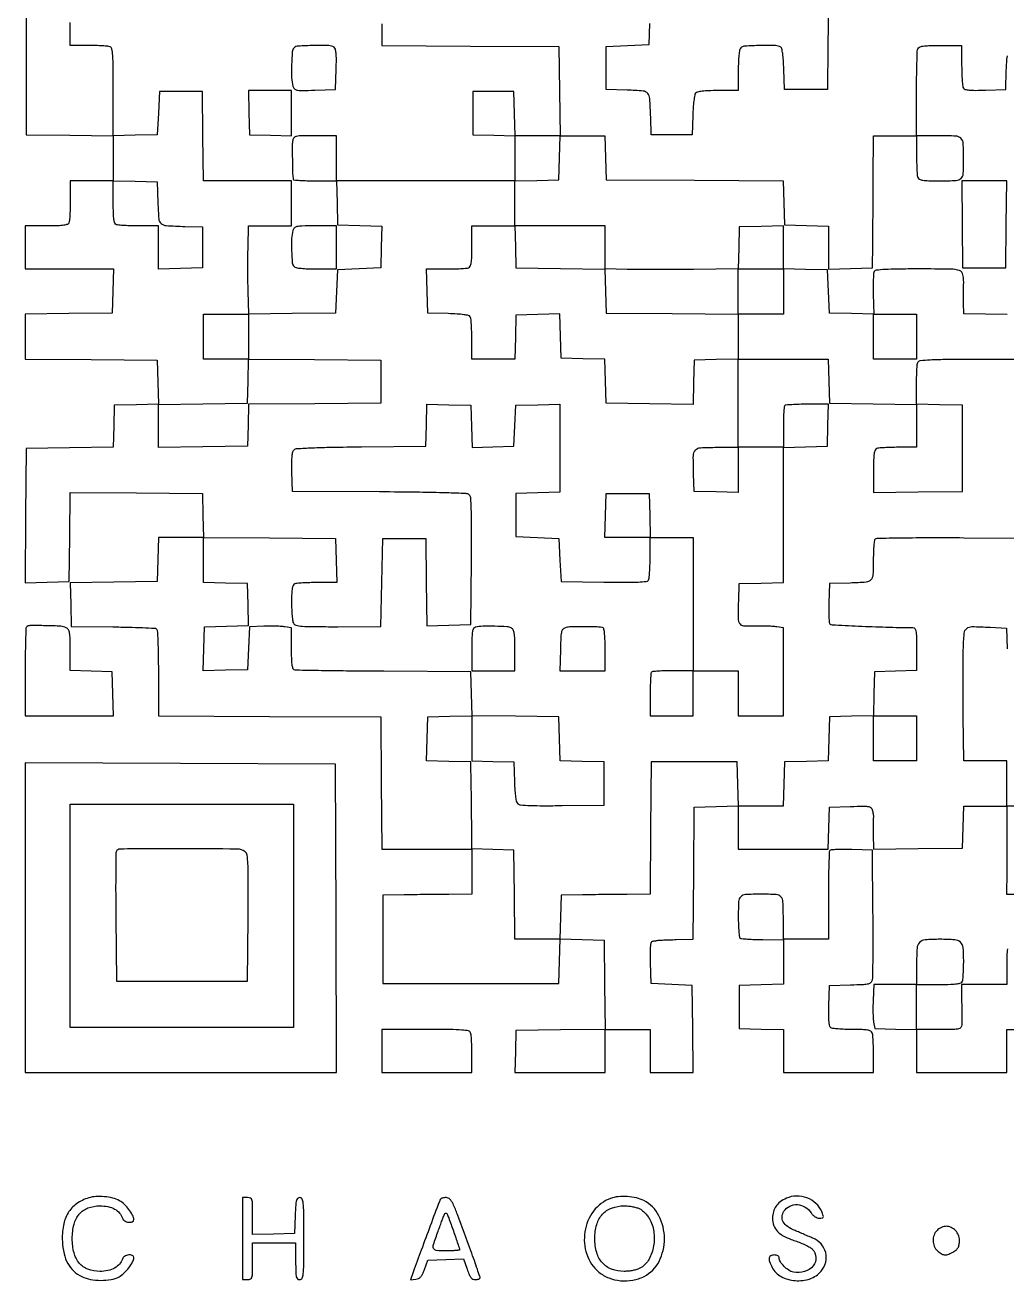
# Model space of a CAD drawing. Extents: x 179 to 1071, y 112 to 1107.
# Drawn here: x 179 to 658, y 112 to 725 of the extents above; entities that cross this region are included whole.
import ezdxf

# ---------------------------------------------------------------- set-up
doc = ezdxf.new("R2010")
doc.units = 0

msp = doc.modelspace()

# ---------------------------------------------------------------- linework, layer by layer
for points in [[(179.5, 758.5), (179.5, 715), (179.5, 671.5), (200.75, 671.230112), (222, 670.960225), (222, 659.980112), (222, 649), (211.5, 649), (201, 649), (201, 639.581787, -0.005951), (200.955695, 635.859224, -0.007831), (200.821697, 632.465525, -0.005915), (200.632106, 629.638111, -0.07203), (200.393011, 628.581787, -0.205218), (199.601595, 627.76761, -0.063068), (197.913621, 627.30265, -0.030363), (194.960143, 627.059586, -0.005351), (189.393011, 627), (179, 627), (179, 616.5), (179, 606), (200.533832, 606), (222.067663, 606), (221.783832, 595.25), (221.5, 584.5), (200.25, 584.230112), (179, 583.960225), (179, 572.993965), (179, 562.027706), (211.25, 561.763853), (243.5, 561.5), (243.783485, 550.784171), (244.06697, 540.068343), (233.283485, 539.784171), (222.5, 539.5), (222.215235, 529.269787), (221.930471, 519.039573), (200.715235, 518.769787), (179.5, 518.5), (179.236292, 485.716029), (178.972584, 452.932058), (189.736292, 453.216029), (200.5, 453.5), (200.769541, 475.263827), (201.039082, 497.027655), (233.269541, 496.763827), (265.5, 496.5), (265.783832, 485.75), (266.067663, 475), (255.067663, 475), (244.067663, 475), (243.783832, 464.25), (243.5, 453.5), (222.216371, 453.230014), (200.932742, 452.960029), (201.216371, 442.307302), (201.5, 431.654575), (221.720025, 431.40483, -0.002881), (229.544304, 431.263089, -0.004452), (236.302973, 431.041458, -0.001521), (242.123708, 430.780945, -0.12713), (242.970025, 430.518525, -0.242869), (243.440406, 429.735073, -0.00412), (243.730096, 424.563471, -0.008381), (243.936503, 417.897486, -0.003548), (244, 408.949595), (244, 388.017225), (298.25, 387.758612), (352.5, 387.5), (352.763853, 355.25), (353.027706, 323), (375.013853, 323), (397, 323), (397, 312), (397, 301), (385.75, 300.925726, 0.000756), (380.680609, 300.884593, 0.000467), (374.720312, 300.821651, 0.000468), (368.83123, 300.748444, 0.000842), (364, 300.675726), (353.5, 300.5), (353.5, 279), (353.5, 257.5), (396.5, 257.5), (439.5, 257.5), (439.784686, 268.334198), (440.069372, 279.168395), (450.784686, 278.834198), (461.5, 278.5), (461.769448, 256.769557), (462.038896, 235.039113), (440.269448, 234.769557), (418.5, 234.5), (418.215017, 224.25), (417.930034, 214), (439.965017, 214), (462, 214), (462, 224.5), (462, 235), (473, 235), (484, 235), (484, 224.5), (484, 214), (494.519888, 214), (505.039775, 214), (504.769888, 235.25), (504.5, 256.5), (494.5, 257), (484.5, 257.5), (484.215017, 267.75, -0.005701), (484.131666, 272.833769, -0.025298), (484.267872, 275.81914, -0.042295), (484.592015, 277.593223, -0.313728), (485.215017, 278.11535, 0.009077), (485.779979, 278.176421, 0.006293), (486.416286, 278.265064, 0.006348), (487.025475, 278.365688, 0.012974), (487.5, 278.463035, -0.04467), (488.200358, 278.56102, -0.002025), (490.625618, 278.671865, -0.003374), (493.508206, 278.772433, -0.002409), (496.736147, 278.847686), (504.972294, 279), (505.236147, 311.25), (505.5, 343.5), (516.25, 343.783832), (527, 344.067663), (527, 333.533832), (527, 323), (548.965017, 323), (570.930034, 323), (571.215017, 333.25), (571.5, 343.5), (581.722245, 343.784677, -0.003488), (588.334543, 343.922669, -0.050684), (590.662172, 343.718733, -0.165802), (591.830539, 343.053969, -0.120322), (592.534088, 341.720206, -0.014931), (592.746531, 340.752221, -0.015552), (592.897539, 339.786309, -0.015411), (592.976104, 338.945432, -0.063258), (592.943422, 338.435529, 0.043583), (592.876326, 337.787963, 0.002149), (592.850897, 335.639395, 0.003463), (592.849335, 333.083367, 0.002493), (592.881579, 330.230498), (593, 322.960995), (614.75, 323.230498), (636.5, 323.5), (636.784983, 333.75), (637.069966, 344), (647.534983, 344), (658, 344), (658.085939, 333.25, -0.001818), (658.10727, 328.356276, -0.001066), (658.099018, 322.5, -0.001066), (658.065784, 316.643729, -0.001817), (658.009785, 311.75), (657.847692, 301), (667.342058, 301, -0.005904)], [(571.039775, 736), (570.769888, 714.75), (570.5, 693.5), (560, 693.5), (549.5, 693.5), (549.211195, 703.464966, 0.00836), (549.012968, 707.800174, 0.019108), (548.684251, 711.055937, 0.01918), (548.262532, 713.411, 0.199883), (547.711195, 714.199653, 0.137242), (545.127435, 714.980082, 0.01026), (537.707464, 714.98037, 0.008728), (530.20325, 714.695547, 0.184555), (528.2, 713.8, 0.150969), (527.671932, 712.799696, 0.019349), (527.311224, 710.369558, 0.018472), (527.074295, 707.071747, 0.008695), (527, 702.8), (527, 693), (517.122445, 693, 0.00775), (512.534962, 692.92889, 0.021862), (509.338284, 692.689599, 0.027915), (507.144506, 692.30342, 0.163434), (506.162563, 691.695876, 0.131421), (505.722996, 690.740901, 0.010763), (505.312947, 688.000112, 0.013854), (504.980158, 684.65896, 0.010217), (504.790118, 680.945876), (504.5, 671.5), (494.5, 671.5), (484.5, 671.5), (484.24922, 680, 0.008001), (483.832838, 689.14566, 0.165236), (482.803333, 691.65727, 0.196929), (480.50884, 692.809521, 0.012174), (472.7397, 693.215131), (462.5, 693.5), (462.5, 704), (462.5, 714.5), (473, 715), (483.5, 715.5), (483.784601, 725.715399)], [(353, 725.510623), (353, 715.021245), (396.25, 714.760623), (439.5, 714.5), (439.769502, 692.75), (440.039005, 671), (429.053334, 671), (418.067663, 671), (417.783832, 681.75), (417.5, 692.5), (407.5, 692.5), (397.5, 692.5), (397.5, 682), (397.5, 671.5), (407.75, 671.215017), (418, 670.930034), (418, 659.965017), (418, 649), (374.5, 649), (331, 649), (331, 660), (331, 671), (320.519052, 671, 0.003621), (313.889173, 670.951984, 0.047056), (311.438963, 670.685023, 0.152909), (310.229783, 670.014936, 0.139298), (309.564029, 668.75, 0.052474), (309.322294, 666.407041, 0.003242), (309.382006, 659.402264, 0.003708), (309.537487, 652.46968, 0.042166), (309.849214, 649.75, 0.332156), (310.185313, 649.448606, 0.004776), (313.030144, 649.220312, 0.010918), (316.442778, 649.054024, 0.006713), (320.466168, 649), (330.932337, 649), (331.216168, 638.25), (331.5, 627.5), (342.284606, 627.215817), (353.069211, 626.931635), (352.784606, 616.715817), (352.5, 606.5), (342, 606), (331.5, 605.5), (331, 595), (330.5, 584.5), (309.312743, 584.230295), (288.125486, 583.96059), (287.812743, 595.230295, -0.004049), (287.713336, 600.289873, -0.002551), (287.675244, 606.200462, -0.00256), (287.697202, 612.014257, -0.004697), (287.783832, 616.75), (288.067663, 627), (298.533832, 627), (309, 627), (309, 638), (309, 649), (287.519502, 649), (266.039005, 649), (265.769502, 670.75), (265.5, 692.5), (255, 692.5), (244.5, 692.5), (244, 682), (243.5, 671.5), (232.75, 671.216168), (222, 670.932337), (222, 692.359179, 0.002041), (221.950448, 704.500543, 0.015877), (221.724462, 710.15933, 0.029953), (221.304015, 713.336887, 0.258793), (220.418213, 714.393011, 0.070946), (219.373807, 714.631778, 0.006338), (216.68135, 714.821697, 0.008159), (213.449196, 714.955669, 0.006277), (209.918213, 715), (201, 715), (200.93983, 726.25, -0.00121)], [(679.5, 474.5), (637.061001, 474.761001, 0.001877), (620.729881, 474.800132, 0.003038), (606.839997, 474.696872, 0.000522), (594.584717, 474.518496, 0.194862), (593.776176, 474.176176, 0.162934), (593.440806, 473.503285, 0.01005), (593.171294, 471.253729, 0.014069), (592.976082, 468.508979, 0.009908), (592.904758, 465.415175, -0.009801), (592.709842, 456.880788, -0.173045), (591.688484, 454.361256, -0.193355), (589.341325, 453.195515, -0.012755), (581.650095, 452.78388), (571.5, 452.5), (571.210352, 443.089648, 0.008055), (571.156654, 439.426942, 0.011889), (571.237748, 436.213125, 0.007219), (571.406881, 433.550798, 0.179583), (571.710352, 432.894746, 0.185337), (572.752469, 432.434798, 0.000748), (585.681974, 431.81845, 0.004015), (599.08223, 431.307527, 0.004237), (612.25, 431.022982, -0.239241), (613.1784, 430.536355, -0.113742), (613.707645, 429.255554, -0.037196), (613.949572, 426.60367, -0.004155), (614, 420.534983), (614, 410.069966), (603.75, 409.784983), (593.5, 409.5), (593.216168, 398.75), (592.932337, 388), (603.466168, 388), (614, 388), (614, 377), (614, 366), (603.5, 366), (593, 366), (593, 377.033832), (593, 388.067663), (582.25, 387.783832), (571.5, 387.5), (571.216508, 376.783492), (570.933016, 366.066984), (560.216508, 365.783492), (549.5, 365.5), (549.216168, 354.75), (548.932337, 344), (538, 344), (527.067663, 344), (526.783832, 354.75), (526.5, 365.5), (505.5, 365.5), (484.5, 365.5), (484.236147, 333.25), (483.972294, 301), (472.736147, 300.925726, 0.000756), (467.672098, 300.884594, 0.000467), (461.716243, 300.821651, 0.000468), (455.830288, 300.748444, 0.00084), (451, 300.675726), (440.5, 300.5), (440.216168, 289.75), (439.932337, 279), (428.985671, 279), (418.039005, 279), (417.769502, 300.75), (417.5, 322.5), (407.25, 322.784983), (397, 323.069966), (396.927892, 333.284983, 0.00076), (396.887535, 337.988838, 0.000421), (396.82471, 343.730589, 0.00042), (396.751286, 349.546856, 0.000677), (396.677892, 354.5), (396.5, 365.5), (385.716515, 365.784171), (374.93303, 366.068343), (375.216515, 376.784171), (375.5, 387.5), (386.283485, 387.784171), (397.06697, 388.068343), (396.783485, 398.784171), (396.5, 409.5), (354.018581, 409.731815, -0.001057), (337.642056, 409.855788, -0.001685), (323.643433, 410.038532, -0.000323), (311.303412, 410.249198, -0.087394), (310.268581, 410.45043, -0.244786), (309.663416, 411.134518, -0.030906), (309.293946, 413.138328, -0.023203), (309.065307, 416.216341, -0.006937), (309, 420.923302), (309, 430.909374), (305.75, 431.443641, 0.025929), (304.039527, 431.634436, 0.007609), (301.398438, 431.750775, 0.00762), (298.418357, 431.791197, 0.008112), (295.5, 431.738954), (288.5, 431.5), (288, 421), (287.5, 410.5), (276.715822, 410.215822), (265.931643, 409.931643), (266.215822, 420.715822), (266.5, 431.5), (277.284606, 431.784183), (288.069211, 432.068365), (287.784606, 442.284183), (287.5, 452.5), (276.75, 452.783832), (266, 453.067663), (266, 464.047685), (266, 475.027706), (298.25, 474.763853), (330.5, 474.5), (330.783832, 463.75), (331.067663, 453), (321.615619, 453, 0.00593), (317.880092, 452.955696, 0.007809), (314.475463, 452.821697, 0.005887), (311.638889, 452.632128, 0.0721), (310.581787, 452.393011, 0.188329), (309.787918, 451.670019, 0.071886), (309.31469, 450.223948, 0.035943), (309.06419, 447.749366, 0.007258), (309, 443.32727, 0.009887), (309.06651, 439.963907, 0.012432), (309.267074, 436.854244, 0.010616), (309.553271, 434.274829, 0.090159), (309.909187, 433.169685, 0.215412), (311.151509, 432.215309, 0.038645), (314.110031, 431.757667, 0.017506), (319.501099, 431.535379, 0.002005), (331.659187, 431.508733), (352.5, 431.546612), (353, 453.023306), (353.5, 474.5), (364, 474.5), (374.5, 474.5), (374.769986, 453.216371), (375.039971, 431.932742), (385.769986, 432.216371), (396.5, 432.5), (396.761661, 463.617877, 0.001618), (396.846424, 480.005404, 0.008928), (396.705916, 488.83137, 0.009489), (396.410799, 494.420783, 0.204362), (395.672427, 495.856899, 0.164473), (394.201409, 496.421871, 0.002275), (384.502914, 496.772352, 0.004824), (371.420198, 497.059232, 0.001531), (351.910766, 497.239021), (309.5, 497.5), (309.215609, 507.099013, -0.007155), (309.143326, 511.820184, -0.025437), (309.294088, 514.841219, -0.038985), (309.650341, 516.814012, -0.156633), (310.300628, 517.834536, -0.160012), (311.727067, 518.396665, -0.003838), (318.935768, 518.760167, -0.006423), (328.743378, 519.053125, -0.002149), (343.085018, 519.235522), (374.5, 519.5), (374.785353, 529.783473), (375.070705, 540.066946), (385.785353, 539.783473), (396.5, 539.5), (396.785365, 529.215407), (397.07073, 518.930815), (407.285365, 519.215407), (417.5, 519.5), (418, 529.5), (418.5, 539.5), (429.25, 539.783832), (440, 540.067663), (440, 518.567663), (440, 497.067663), (429.25, 496.783832), (418.5, 496.5), (418.5, 486), (418.5, 475.5), (429, 475), (439.5, 474.5), (440, 464), (440.5, 453.5), (461.428109, 453.22917, 0.002701), (471.928451, 453.150006, 0.012029), (478.091209, 453.285113, 0.012869), (482.095412, 453.572759, 0.230932), (483.162796, 454.22917, 0.115844), (483.482259, 455.147219, 0.007444), (483.73694, 457.990756, 0.010563), (483.920078, 461.422631, 0.007655), (483.984687, 465.25), (484, 475), (472.966168, 475), (461.932337, 475), (462.216168, 485.75), (462.5, 496.5), (473, 496.5), (483.5, 496.5), (483.783832, 485.75), (484.067663, 475), (494.533832, 475), (505, 475), (505.047327, 464.25, -0.000825), (505.062675, 458.674331, -0.000254), (505.067671, 450.26875, -0.000254), (505.063698, 440.865521, -0.000279), (505.050123, 431.75), (505.005591, 410), (516.002796, 410), (527, 410), (527, 399), (527, 388), (538, 388), (549, 388), (549, 409.454687), (549, 430.909374), (545.75, 431.438054, 0.026027), (544.023953, 431.62732, 0.007294), (541.312056, 431.742883, 0.007336), (538.236869, 431.783875, 0.00766), (535.205937, 431.733367, -0.02408), (529.734629, 431.821837, -0.23639), (527.800497, 432.951386, -0.146258), (527.045025, 435.506288, -0.007936), (527.204946, 444), (527.5, 452.5), (538.25, 452.783832), (549, 453.067663), (549, 486.033832), (549, 519), (538, 519), (527, 519), (527, 507.966168), (527, 496.932337), (516.25, 497.216168), (505.5, 497.5), (505.204946, 506, -0.009927), (505.071849, 514.965089, -0.179688), (506.066531, 517.602972, -0.203196), (508.49751, 518.788355, -0.01319), (516.519052, 519), (527, 519), (527, 540.533832), (527, 562.067663), (516.25, 561.783832), (505.5, 561.5), (505.215968, 550.730211), (504.931935, 539.960423), (483.715968, 540.230211), (462.5, 540.5), (462.216508, 551.216508), (461.933016, 561.933016), (451.216508, 562.216508), (440.5, 562.5), (440.215829, 573.283485), (439.931657, 584.06697), (429.215829, 583.783485), (418.5, 583.5), (418.216168, 572.75), (417.932337, 562), (407.466168, 562), (397, 562), (396.984687, 571.75, 0.007309), (396.922789, 575.573123, 0.010173), (396.747767, 578.991726, 0.006962), (396.504905, 581.827893, 0.117226), (396.199653, 582.711195, 0.199883), (395.411, 583.262532, 0.01918), (393.055937, 583.684251, 0.019108), (389.800174, 584.012968, 0.00836), (385.464966, 584.211195), (375.5, 584.5), (375.216168, 595.25), (374.932337, 606), (384.384381, 606, 0.00593), (388.119908, 606.044304, 0.007809), (391.524537, 606.178303, 0.005887), (394.361111, 606.367872, 0.0721), (395.418213, 606.606989, 0.201158), (396.227587, 607.381554, 0.0653), (396.694689, 609.006334, 0.031643), (396.939403, 611.836306, 0.005748), (397, 617.106989), (397, 627), (407.5, 627), (418, 627), (418, 637.966168), (418, 648.932337), (428.75, 649.216168), (439.5, 649.5), (439.783832, 660.25), (440.067663, 671), (451, 671), (461.932337, 671), (462.216168, 660.25), (462.5, 649.5), (505.716276, 649.239403), (548.932552, 648.978805), (549.216276, 638.239403), (549.5, 627.5), (560.25, 627.216168), (571, 626.932337), (571, 616.432337), (571, 605.932337), (581.75, 606.216168), (592.5, 606.5), (592.631648, 618, 0.000686), (592.690317, 623.822554, 0.000238), (592.75939, 632.217188, 0.000237), (592.826685, 641.46255, 0.000275), (592.881648, 650.25), (593, 671), (603.5, 671), (614, 671), (614, 691.418213, -0.002771), (614.043995, 699.357109, -0.004125), (614.178303, 706.303225, -0.001841), (614.363369, 712.220565, -0.083055), (614.606989, 713.418213, -0.205218), (615.398405, 714.23239, -0.063068), (617.086379, 714.69735, -0.030363), (620.039857, 714.940414, -0.005351), (625.606989, 715), (636, 715), (636.015313, 705.25, 0.007755), (636.080714, 701.421391, 0.010675), (636.266219, 697.985645, 0.007585), (636.524351, 695.139851, 0.115445), (636.847958, 694.211769, 0.19692), (637.705135, 693.604266, 0.033714), (639.717063, 693.278982, 0.023663), (642.804805, 693.138177, 0.006827), (647.582645, 693.211769), (657.5, 693.5), (657.790118, 702.945876, -0.010217), (657.980158, 706.65896, -0.013854), (658.312947, 710.000112, -0.010763)], [(658.25, 583.769888), (637, 584.039775), (636.903108, 589.269888, -0.003856), (636.87851, 591.544852, -0.002862), (636.885108, 594.05837, -0.002893), (636.918639, 596.430516, -0.006529), (636.977894, 598.22669, 0.055856), (636.656145, 603.127198, 0.269719), (634.919181, 605.172486, 0.082103), (630.806777, 605.903832, 0.00304), (614.991629, 606, 0.00287), (604.777605, 605.941381, 0.011523), (598.536395, 605.725826, 0.011017), (594.370737, 605.393532, 0.23298), (593.347076, 604.752565, 0.120355), (593.053592, 603.848874, 0.007355), (592.882974, 600.996625, 0.010612), (592.801072, 597.558029, 0.007636), (592.849773, 593.718107), (593.123427, 583.931085), (582.311713, 584.215542), (571.5, 584.5), (571, 595), (570.5, 605.5), (559.75, 605.783832), (549, 606.067663), (549, 616.567663), (549, 627.067663), (538.25, 626.783832), (527.5, 626.5), (527.215425, 616.287005), (526.930851, 606.074009), (505.215425, 605.787005, -0.001717), (496.113141, 605.697958, -0.001563), (486.721094, 605.667683, -0.001563), (478.323924, 605.693108, -0.005061), (472.75, 605.783832), (462, 606.067663), (462, 616.533832), (462, 627), (439.965017, 627), (417.930034, 627), (418.215017, 616.75), (418.5, 606.5), (440.216365, 606.230591), (461.93273, 605.961183), (462.216365, 595.230591), (462.5, 584.5), (494.75, 584.236147), (527, 583.972294), (527, 572.986147), (527, 562), (548.966168, 562), (570.932337, 562), (571.216168, 551.25), (571.5, 540.5), (592.75, 540.230112), (614, 539.960225), (614, 529.480112), (614, 519), (605.081787, 519, 0.006277), (601.550804, 518.955669, 0.008159), (598.31865, 518.821697, 0.006338), (595.626193, 518.631778, 0.070946), (594.581787, 518.393011, 0.205372), (593.767428, 517.600948, 0.062982), (593.302552, 515.9105, 0.030315), (593.059548, 512.952209, 0.005337), (593, 507.373509), (593, 496.960995), (614.75, 497.230498), (636.5, 497.5), (636.5, 518.5), (636.5, 539.5), (625.25, 539.782751), (614, 540.065502), (614, 549.450964, -0.005971), (614.044307, 553.160978, -0.007851), (614.178303, 556.544096, -0.005941), (614.367915, 559.362645, -0.071962), (614.606989, 560.418213, -0.27952), (615.804078, 561.345864, -0.016549), (620.571826, 561.73309, -0.010742), (628.899612, 561.953513, -0.001245), (647.573157, 562), (679.932337, 562)], [(668.393011, 344), (658, 344), (658, 355), (658, 366), (647.56992, 366), (637.13984, 366), (636.81992, 387.75, -0.001889), (636.720363, 396.857852, -0.001729), (636.685706, 406.238002, -0.001728), (636.712662, 414.612139, -0.005663), (636.81227, 420.145327, -0.012188), (637.248322, 428.257475, -0.199889), (638.460453, 430.628106, -0.182464), (641.045584, 431.550148, -0.009869), (649.859204, 431.214292), (657.932828, 430.746918), (658.216414, 420.623459)], [(658.311224, 274.369558, 0.018472), (658.074295, 271.071747, 0.008695), (658, 266.8), (658, 257), (646.939812, 257), (635.879624, 257), (636.005865, 248.25, -0.001027), (636.04936, 244.734939, -0.001212), (636.07562, 241.409375, -0.001058), (636.085045, 238.601305, -0.007648), (636.066053, 237.25, -0.15749), (635.614629, 235.980962, -0.180944), (634.529323, 235.302638, -0.047129), (632.101853, 235.043371, -0.003053), (625, 235), (614, 235), (614, 246), (614, 257), (624.893011, 257, 0.005003), (630.756842, 257.058671, 0.029178), (633.833669, 257.300233, 0.06089), (635.585285, 257.763049, 0.209079), (636.393011, 258.581787, 0.069666), (636.631409, 259.612488, 0.006839), (636.821697, 262.16144, 0.008541), (636.955641, 265.220668, 0.006668), (637, 268.546604, 0.022801), (636.706202, 274.98586, 0.187618), (635.4215, 277.565157, 0.168407), (632.655197, 278.748051, 0.017601), (625.5, 279, 0.018552), (618.197782, 278.72896, 0.18557), (615.483636, 277.447319, 0.176079), (614.251548, 274.643854, 0.016375), (614, 266.964816), (614, 257), (603.579004, 257), (593.158008, 257), (592.823005, 249.25, 0.007765), (592.734797, 246.062893, 0.007918), (592.746507, 242.895313, 0.007738), (592.842825, 240.145131, 0.032318), (593.033015, 238.5), (593.578029, 235.5), (603.789014, 235.215017), (614, 234.930034), (614, 224.465017), (614, 214), (636, 214), (658, 214), (658, 224.5), (658, 235), (669, 235)]]:
    msp.add_lwpolyline(points, format="xyb")
for points in [[(310.2, 713.8, 0.180503), (309.356597, 711.952416, 0.010226), (309.033462, 705.575101, 0.015899), (309.043761, 699.22083, 0.057145), (309.639072, 695.216402, 0.125186), (310.35952, 693.930901, 0.157976), (311.551156, 693.283717, 0.049436), (313.903588, 693.082373, 0.003649), (320.375418, 693.216402), (330.5, 693.5), (330.788231, 703.417355, 0.006827), (330.861823, 708.195195, 0.023663), (330.721018, 711.282937, 0.033714), (330.395734, 713.294865, 0.19692), (329.788231, 714.152042, 0.135963), (327.14717, 714.954873, 0.010702), (319.734599, 714.980317, 0.009077), (312.237199, 714.709362, 0.184843)], [(614, 661.581787, 0.005951), (614.044305, 657.859224, 0.007831), (614.178303, 654.465525, 0.005915), (614.367894, 651.638111, 0.07203), (614.606989, 650.581787, 0.204366), (615.394846, 649.768616, 0.063541), (617.06926, 649.303198, 0.030628), (619.996324, 649.059794, 0.005432), (625.5, 649, 0.010693), (633.331075, 649.167501, 0.174169), (635.727575, 650.14602, 0.198106), (636.798341, 652.379077, 0.01447), (636.986345, 659.331787, 0.012235), (636.776087, 667.302132, 0.190465), (635.664831, 669.742768, 0.182677), (633.165977, 670.816217, 0.011093), (624.883369, 671), (614, 671)], [(243.784869, 638.2603, 0.012174), (244.190479, 630.49116, 0.196929), (245.34273, 628.196667, 0.165236), (247.85434, 627.167162, 0.008001), (257, 626.75078), (265.5, 626.5), (265.5, 616.5), (265.5, 606.5), (254.75, 606.216168), (244, 605.932337), (244, 616.466168), (244, 627), (234.581787, 627, -0.005951), (230.859224, 627.044305, -0.007831), (227.465525, 627.178303, -0.005915), (224.638111, 627.367894, -0.07203), (223.581787, 627.606989, -0.205485), (222.767294, 628.399526, -0.062919), (222.302479, 630.091792, -0.03028), (222.059521, 633.053621, -0.005326), (222, 638.640821), (222, 649.067663), (232.75, 648.783832), (243.5, 648.5)], [(309.630286, 624.75, 0.056494), (309.049061, 620.877272, 0.01714), (309.038202, 614.929885, 0.011416), (309.365761, 609.010623, 0.178688), (310.2, 607.2, 0.150969), (311.200304, 606.671932, 0.019349), (313.630442, 606.311224, 0.018472), (316.928253, 606.074295, 0.008695), (321.2, 606), (331, 606), (331, 616.5), (331, 627), (320.616631, 627, 0.003789), (314.088289, 626.950532, 0.046747), (311.618562, 626.681309, 0.144985), (310.365943, 626.013227, 0.133542)], [(549.666667, 539.333333, 0.177495), (549.400093, 538.758266, 0.004883), (549.195833, 535.96402, 0.009496), (549.048292, 532.629052, 0.006305), (549, 528.799502), (549, 518.932337), (559.75, 519.216168), (570.5, 519.5), (570.784983, 529.75), (571.069966, 540), (560.70165, 540, 0.006002), (556.679959, 539.951725, 0.009084), (553.183193, 539.804167, 0.00449), (550.245767, 539.600218, 0.178639)], [(179.666667, 431.333333, 0.189785), (179.396107, 430.71132, 0.001222), (179.195833, 424.595833, 0.00465), (179.048092, 417.559297, 0.002923), (179, 409.333333), (179, 388), (200.533832, 388), (222.067663, 388), (221.783832, 398.75), (221.5, 409.5), (211.25, 409.784983), (201, 410.069966), (201, 419.999799, 0.005179), (200.940683, 425.726834, 0.038492), (200.675239, 428.436227, 0.091282), (200.100974, 429.977457, 0.135997), (199.065741, 430.964816, 0.109979), (196.403535, 431.708258, 0.008563), (188.974182, 431.976716, 0.006027), (181.335835, 432.029731, 0.197584)], [(398.75, 431.240515, 0.207836), (397.822875, 430.567983, 0.093509), (397.301243, 429.125163, 0.035561), (397.054233, 426.367929, 0.004564), (397, 420.426676), (397, 410), (407.5, 410), (418, 410), (418, 419.964816, 0.005525), (417.939002, 425.485311, 0.034457), (417.68227, 428.29925, 0.07553), (417.160861, 429.923387, 0.155737), (416.241458, 430.870776, 0.109391), (414.114962, 431.467279, 0.008608), (408.208029, 431.693926, 0.011895), (402.317931, 431.678289, 0.047858)], [(443, 431.048715, 0.110057), (441.558724, 430.320357, 0.15938), (440.797828, 429.126801, 0.052126), (440.448228, 426.770281, 0.003802), (440.215017, 420.206923), (439.930034, 410), (450.965017, 410), (462, 410), (462, 420.5, 0.006129), (461.938497, 425.517005, 0.023067), (461.716513, 428.654191, 0.032361), (461.355778, 430.620222, 0.309369), (460.75, 431.15645, 0.02504), (456.947177, 431.440069, 0.007611), (451.167341, 431.492969, 0.005884), (445.442873, 431.390847, 0.054826)], [(484.666667, 409.333333, 0.178563), (484.399803, 408.754503, 0.004516), (484.195833, 405.827083, 0.009111), (484.048276, 402.341612, 0.006022), (484, 398.333333), (484, 388), (494.5, 388), (505, 388), (505, 399), (505, 410), (495.166667, 410, 0.006327), (491.350087, 409.951706, 0.009526), (488.026042, 409.804167, 0.004912), (485.241448, 409.599886, 0.177413)], [(397, 377.054871), (397, 366.069966), (407.25, 365.784983), (417.5, 365.5), (417.785086, 355.843326, 0.008499), (417.989503, 351.451498, 0.021626), (418.329368, 348.279966, 0.026314), (418.78587, 346.057838, 0.156981), (419.412967, 345.072231, 0.157081), (420.713703, 344.551027, 0.00767), (425.40814, 344.296548, 0.009597), (431.886818, 344.169403, 0.003434), (441.12788, 344.228906), (461.5, 344.5), (461.5, 355), (461.5, 365.5), (450.783492, 365.783492), (440.066984, 366.066984), (439.783492, 376.783492), (439.5, 387.5), (418.25, 387.769888), (397, 388.039775)], [(223.453816, 321.740243, 0.089548), (223.261817, 320.729866, 0.000598), (223.19019, 311.747155, 0.00234), (223.168607, 301.460077, 0.00149), (223.235201, 289.490243), (223.5, 258.5), (255.5, 258.5), (287.5, 258.5), (287.765726, 289.5, 0.001225), (287.879013, 308.006621, 0.012082), (287.71941, 315.793845, 0.024457), (287.315418, 320.099227, 0.201729), (286.324597, 321.75, 0.157681), (282.495237, 323.016106, 0.001671), (254.221233, 323.106234, 0.001077), (225.335041, 323.03952, 0.309316)], [(571.699448, 322.366114, 0.189293), (571.415787, 321.715674, 0.001337), (571.205463, 315.605463, 0.004867), (571.050466, 308.561556, 0.003067), (571, 300.333333), (571, 279), (560, 279), (549, 279), (549, 289.393011, 0.010922), (548.826317, 297.343494, 0.180645), (547.808678, 299.74294, 0.192687), (545.492344, 300.809561, 0.012707), (538, 301, 0.012271), (530.531838, 300.816682, 0.186749), (528.210179, 299.784543, 0.185778), (527.18196, 297.456198, 0.012122), (527, 289.952028, 0.008759), (527.066748, 286.142082, 0.013338), (527.270813, 282.839398, 0.007889), (527.554801, 280.122804, 0.228161), (527.921915, 279.548259, 0.11948), (528.628529, 279.317429, 0.004153), (531.533455, 279.114902, 0.007538), (534.993522, 278.954844, 0.005174), (538.921915, 278.873109), (549, 278.767734), (549, 267.917699), (549, 257.067663), (538.25, 256.783832), (527.5, 256.5), (527.5, 246), (527.5, 235.5), (538.25, 235.216168), (549, 234.932337), (549, 224.466168), (549, 214), (571, 214), (593, 214), (593, 222.918213, 0.006277), (592.955669, 226.449196, 0.008159), (592.821697, 229.68135, 0.006338), (592.631778, 232.373807, 0.070946), (592.393011, 233.418213, 0.194682), (591.644645, 234.219983, 0.068336), (590.110608, 234.692539, 0.033702), (587.463534, 234.944731, 0.006483), (582.643011, 235.015313, -0.008261), (579.047029, 235.080753, -0.011234), (575.807342, 235.266219, -0.008287), (573.127797, 235.524864, -0.113628), (572.211769, 235.847958, -0.19692), (571.604266, 236.705135, -0.033714), (571.278982, 238.717063, -0.023663), (571.138177, 241.804805, -0.006827), (571.211769, 246.582645), (571.5, 256.5), (581.7397, 256.784869, 0.004083), (588.06668, 257.012609, 0.046151), (590.549236, 257.353301, 0.139541), (591.796848, 258.044483, 0.141875), (592.483723, 259.284869, 0.053051), (592.680444, 260.946326, 0.000974), (592.768219, 269.80868, 0.002393), (592.801002, 280.15148, 0.001596), (592.744023, 292), (592.5, 322.5), (582.449448, 322.782781, 0.006672), (578.547259, 322.840477, 0.010046), (575.145783, 322.777033, 0.005301), (572.300668, 322.636532, 0.183378)], [(353, 224.5), (353, 214), (375, 214), (397, 214), (397, 222.918213, 0.006277), (396.955669, 226.449196, 0.008159), (396.821697, 229.68135, 0.006338), (396.631778, 232.373807, 0.070946), (396.393011, 233.418213, 0.258697), (395.337463, 234.303854, 0.030015), (392.164693, 234.724422, 0.015901), (386.514173, 234.950434, 0.002045), (374.393011, 235), (353, 235)], [(210.036535, 152.877046, 0.081197), (204.092932, 149.968946, 0.102564), (199.933523, 145.497917, 0.092989), (197.633661, 139.377587, 0.056174), (197.153962, 131.622213, 0.043647), (197.982441, 125.643458, 0.070307), (199.816383, 120.848637, 0.079368), (202.705836, 117.156983, 0.074468), (206.660762, 114.453416, 0.06822), (210.829866, 113.096111, 0.043226), (215.926753, 112.625288, 0.043636), (220.930066, 113.03397, 0.079911), (224.794223, 114.34978, 0.06837), (227.200769, 116.083189, 0.039093), (229.59798, 118.751621, 0.038678), (231.441693, 121.587678, 0.124674), (231.996262, 123.75, 0.309569), (231.291512, 124.785824, 0.126694), (229.516103, 125.001511, 0.099942), (227.547519, 124.3264, 0.185554), (226.508279, 123.026085, -0.105962), (225.08797, 120.536625, -0.08529), (222.669117, 118.616245, -0.073405), (219.398706, 117.406461, -0.051987), (215.5, 117, -0.088447), (209.650419, 118.042917, -0.129993), (205.396231, 121.025162, -0.115296), (202.846607, 126.028621, -0.060498), (202, 133, -0.060498), (202.846607, 139.971379, -0.115296), (205.396231, 144.974838, -0.129993), (209.650419, 147.957083, -0.088447), (215.5, 149, -0.051987), (219.398706, 148.593539, -0.073405), (222.669117, 147.383755, -0.08529), (225.08797, 145.463375, -0.105962), (226.508279, 142.973915, 0.185554), (227.547519, 141.6736, 0.099942), (229.516103, 140.998489, 0.126694), (231.291512, 141.214176, 0.309569), (231.996262, 142.25, 0.123827), (231.456077, 144.370925, 0.037311), (229.645681, 147.193038, 0.038018), (227.32643, 149.832214, 0.074282), (225.061456, 151.46822, 0.057629), (221.708505, 152.738394, 0.038392), (217.65506, 153.435195, 0.038426), (213.548649, 153.503692, 0.058281)], [(464.655189, 152.591033, 0.144427), (456.396797, 146.432211, 0.122383), (452.14663, 136.368002, 0.120566), (453.072561, 125.363307, 0.137704), (459.001619, 116.652091, 0.083267), (463.765082, 113.83959, 0.067786), (469.539206, 112.476418, 0.066847), (475.548724, 112.699013, 0.076352), (481, 114.523234, 0.15714), (488.319632, 121.867311, 0.119192), (490.980989, 132.995981, 0.118718), (488.265917, 144.145842, 0.155165), (480.906381, 151.539827, 0.065558), (477.351016, 152.833327, 0.038371), (472.857821, 153.472469, 0.038394), (468.326246, 153.417386, 0.06635)], [(550.5, 152.649726, 0.050439), (547.446528, 150.856707, 0.082194), (545.348891, 148.715097, 0.08771), (544.139354, 146.119214, 0.065358), (543.727273, 142.980183, 0.086061), (544.364329, 139.306396, 0.110596), (546.19139, 136.415976, 0.084014), (549.513964, 134.048123, 0.032583), (554.764359, 131.912027, -0.015662), (557.382851, 130.948562, -0.016453), (559.892485, 129.837453, -0.016316), (561.988219, 128.740177, -0.067713), (563.122194, 127.877806, -0.185074), (564.913754, 123.859444, -0.187307), (563.548738, 119.697725, -0.150108), (559.345886, 116.910714, -0.121835), (553.920197, 116.665961, -0.093453), (551.628065, 117.591476, -0.05475), (549.318403, 119.457357, -0.05591), (547.562617, 121.672696, -0.140535), (547, 123.634859, 0.168371), (546.813561, 124.172818, 0.101284), (546.292172, 124.613486, 0.076532), (545.490336, 124.903496, 0.048608), (544.5, 125, 0.113623), (542.841812, 124.618256, 0.243845), (542.079825, 123.594595, 0.130981), (542.258088, 121.798805, 0.029465), (543.516927, 118.967267, 0.15124), (547.911453, 114.502371, 0.104128), (554.770756, 112.488089, 0.101619), (562.004493, 113.39281, 0.136927), (567.426999, 117.095612, 0.113427), (569.654362, 121.441463, 0.124802), (569.651578, 126.164284, 0.122939), (567.390247, 130.367737, 0.10807), (563.318931, 133.257607, 0.000269), (561.518087, 134.022048, 0.000133), (559.228037, 134.991981, 0.000132), (556.850393, 135.997534, 0.000192), (554.755237, 136.882018, -0.049666), (551.079695, 138.881994, -0.112959), (548.941173, 141.185583, -0.154183), (548.385564, 143.701673, -0.123476), (549.300728, 146.336216, -0.134803), (552.110686, 148.814529, -0.129312), (555.838944, 149.560895, -0.121869), (559.624336, 148.38097, -0.111978), (562.562711, 145.544635, 0.051107), (563.410279, 144.501151, 0.056587), (564.425679, 143.690975, 0.060778), (565.524268, 143.175132, 0.079564), (566.617878, 143, 0.029685), (568.03839, 143.084411, 0.287666), (568.487372, 143.446678, 0.170841), (568.482555, 144.161641, 0.010568), (567.710826, 146.173468, 0.11179), (564.922272, 150.162641, 0.094824), (560.527084, 152.851212, 0.093466), (555.391384, 153.751363, 0.104702)], [(285, 133), (285, 113), (287.5, 113, 0.104331), (288.950811, 113.306062, 0.224677), (289.680556, 114.15, 0.064117), (289.955995, 116.064536, 0.003707), (290, 122), (290, 131), (300.5, 131), (311, 131), (311, 122, 0.004487), (311.049067, 116.532834, 0.050222), (311.305556, 114.375, 0.168559), (311.915397, 113.386209, 0.17273), (313, 113, 0.286287), (314.1449, 113.714064, 0.089188), (314.725, 115.75, 0.023375), (314.960377, 120.192962, 0.001547), (315, 133, 0.001583), (314.959794, 145.701619, 0.022857), (314.725487, 150.200368, 0.083947), (314.159711, 152.283157, 0.292447), (313.038933, 153, 0.178333), (311.977452, 152.608971, 0.154511), (311.345846, 151.597702, 0.04962), (311.012871, 149.431657, 0.005091), (310.788933, 144.25), (310.5, 135.5), (300.25, 135.215017), (290, 134.930034), (290, 143.965017, 0.003684), (289.956076, 149.925856, 0.063889), (289.680824, 151.846502, 0.224551), (288.950864, 152.692806, 0.104705), (287.5, 153), (285, 153)], [(381.618734, 152.192116, 0.049229), (381.120397, 151.174018, 0.000198), (376.687933, 139.26913, 0.00115), (372.309435, 127.411507, 0.001562), (368.414846, 116.685668), (367.043322, 112.871336), (369.644728, 113.185668, 0.078414), (371.015868, 113.575135, 0.103828), (372.053875, 114.348266, 0.071781), (372.943011, 115.704236, 0.021276), (373.898861, 118), (375.551588, 122.5), (384.221126, 122.788136), (392.890664, 123.076271), (394.680051, 118.038136, 0.016274), (395.699172, 115.440068, 0.067928), (396.564227, 114.003496, 0.11715), (397.517717, 113.263638, 0.107073), (398.734719, 113, 0.034722), (399.602363, 113.060325, 0.052869), (400.334574, 113.242982, 0.068923), (400.837758, 113.509912, 0.24086), (401, 113.827171, 0.081602), (400.900318, 114.433886, 0.001079), (399.666816, 118.060567, 0.003064), (398.200897, 122.256234, 0.002003), (396.4615, 127.077171, 0.000956), (389.980257, 144.713005, 0.019784), (387.815525, 149.925004, 0.08014), (386.266934, 152.222142, 0.207321), (384.471592, 153, 0.031689), (383.534038, 152.94052, 0.037329), (382.662722, 152.762684, 0.040616), (381.968319, 152.503569, 0.145741)], [(479.039849, 147.479393, -0.059777), (480.31117, 146.615852, -0.029573), (481.706979, 145.248221, -0.028849), (483.005044, 143.639018, -0.037357), (483.990189, 142.019231, -0.093477), (485.863829, 135.631892, -0.076788), (485.477042, 128.522836, -0.082115), (483.056971, 122.310842, -0.140461), (479.039849, 118.520607, -0.049073), (477.574264, 117.936622, -0.021902), (475.5532, 117.447776, -0.021431), (473.352806, 117.11372, -0.027154), (471.29966, 117.003738, -0.086868), (465.210877, 118.074512, -0.124121), (460.686206, 121.132694, -0.115075), (457.931612, 126.17118, -0.067897), (457, 133, -0.067897), (457.931612, 139.82882, -0.115075), (460.686206, 144.867306, -0.124121), (465.210877, 147.925488, -0.086868), (471.29966, 148.996262, -0.027154), (473.352806, 148.88628, -0.021431), (475.5532, 148.552224, -0.021902), (477.574264, 148.063378, -0.049073)], [(387.952549, 136.794157, -0.001968), (389.120487, 133.443172, -0.003005), (390.104811, 130.525952, -0.00107), (390.932366, 128.005722, -0.078946), (391, 127.580039, -0.379776), (390.794224, 127.348196, -0.007498), (389.090625, 127.170386, -0.013882), (386.992245, 127.041722, -0.00837), (384.5, 127, -0.01965), (379.652324, 127.19059, -0.282653), (378.317416, 128.16292, -0.179957), (378.250342, 130.121257, -0.007994), (380.537344, 136.630941, 0.000334), (381.544556, 139.363273, 0.000423), (382.472162, 141.891445, 0.000333), (383.247102, 144.013446, 0.003425), (383.560882, 144.893128, -0.24478), (384.140094, 145.438044, -0.350562), (384.760307, 145.176136, -0.037083), (385.692031, 143.105011, -0.002326)], [(624, 137, 0.106187), (622.537859, 134.737911, 0.095581), (622.060762, 131.985858, 0.095474), (622.641621, 129.251244, 0.105666), (624.188561, 127.038955, 0.046637), (625.964171, 125.669928, 0.110315), (627.527986, 125.109932, 0.108449), (629.198586, 125.263938, 0.044161), (631.315741, 126.149704, 0.04192), (633.137482, 127.313023, 0.094588), (634.225316, 128.528372, 0.09369), (634.794946, 130.066681, 0.040582), (634.984687, 132.25, 0.105857), (634.475491, 134.694568, 0.087488), (632.990171, 136.908996, 0.088692), (630.858897, 138.458119, 0.113382), (628.5, 139, 0.065559), (627.396892, 138.854738, 0.03911), (626.146875, 138.4125, 0.038504), (624.949173, 137.765647, 0.053359)]]:
    msp.add_lwpolyline(points, format="xyb", close=True)
for points in [[(288.216168, 682.25), (288.5, 671.5), (298.75, 671.215017), (309, 670.930034), (309, 681.965017), (309, 693), (298.466168, 693), (287.932337, 693)], [(636.287454, 627.75), (636.5, 606.5), (647, 606.5), (657.5, 606.5), (657.769888, 627.75), (658.039775, 649), (647.057341, 649), (636.074907, 649)], [(549, 595), (549, 584), (538, 584), (527, 584), (527, 595), (527, 606), (538, 606), (549, 606)], [(288, 573.013853), (288, 562.027706), (320.25, 561.763853), (352.5, 561.5), (352.5, 551), (352.5, 540.5), (320.284831, 540.236193), (288.069661, 539.972386), (287.784831, 529.736193), (287.5, 519.5), (265.75, 519.230498), (244, 518.960995), (244, 529.460995), (244, 539.960995), (265.75, 540.230498), (287.5, 540.5), (287.783832, 551.25), (288.067663, 562), (277.033832, 562), (266, 562), (266, 573), (266, 584), (277, 584), (288, 584)], [(614, 573), (614, 562), (603.5, 562), (593, 562), (593, 573), (593, 584), (603.5, 584), (614, 584)], [(179, 289.506286), (179, 214), (255.006326, 214), (331.012652, 214), (330.756326, 289.25), (330.5, 364.5), (254.75, 364.756286), (179, 365.012572)], [(310, 290.5), (310, 236), (255.5, 236), (201, 236), (201, 290.5), (201, 345), (255.5, 345), (310, 345)]]:
    msp.add_lwpolyline(points, close=True)

doc.saveas('drawing.dxf')
